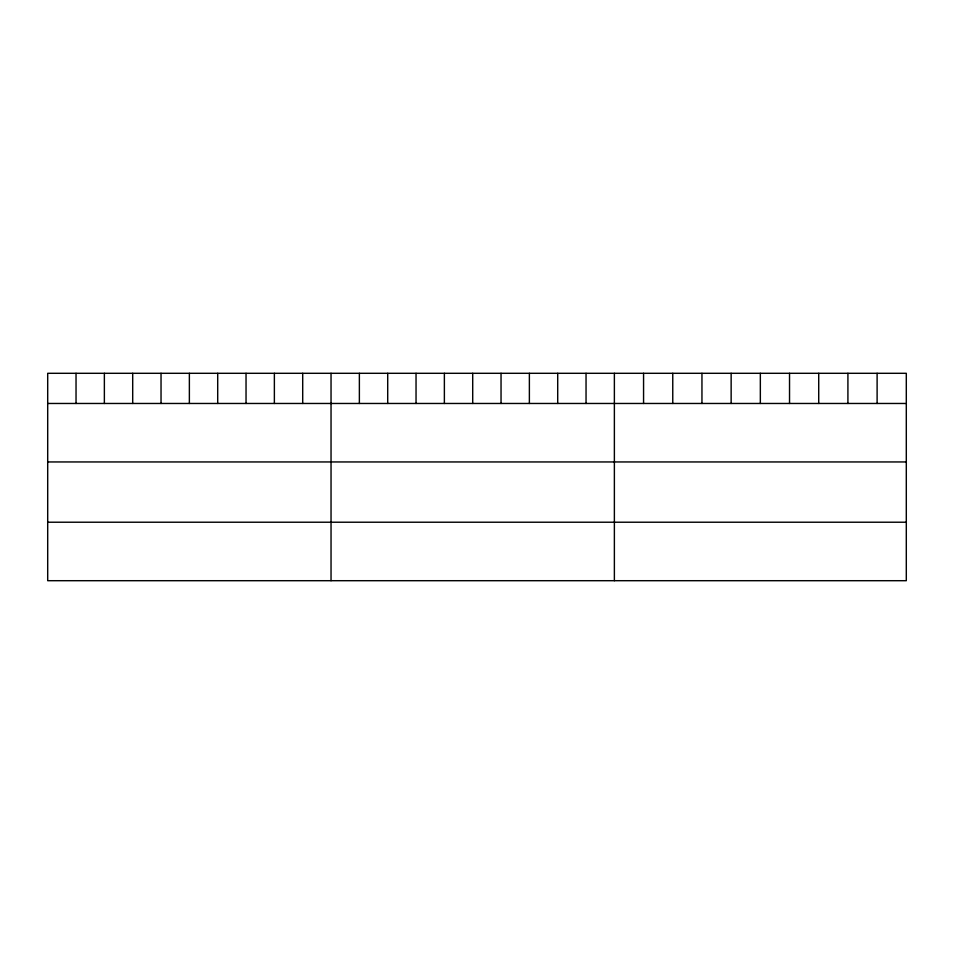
<?xml version="1.0" encoding="UTF-8"?>
<svg xmlns="http://www.w3.org/2000/svg" width="954" height="954" viewBox="0 0 954 954"><rect width="100%" height="100%" fill="white"/><g stroke="black" fill="none" stroke-linecap="round" stroke-linejoin="round"><path stroke-width="1.43" d="M906.3 403.47L906.3 580.7L47.7 580.7L47.7 373.3L906.3 373.3L906.3 403.47L47.7 403.47M47.7 461.951L906.3 461.951M47.7 522.22L906.3 522.22M877.108 373.3L877.108 403.47M847.915 373.3L847.915 403.47M818.723 373.3L818.723 403.47M789.53 373.3L789.53 403.47M760.338 373.3L760.338 403.47M731.146 373.3L731.146 403.47M701.953 373.3L701.953 403.47M672.761 373.3L672.761 403.47M643.568 373.3L643.568 403.47M614.376 373.3L614.376 580.7M586.042 373.3L586.042 403.47M557.708 373.3L557.708 403.47M529.375 373.3L529.375 403.47M501.041 373.3L501.041 403.47M472.707 373.3L472.707 403.47M444.373 373.3L444.373 403.47M416.039 373.3L416.039 403.47M387.706 373.3L387.706 403.47M359.372 373.3L359.372 403.47M331.038 373.3L331.038 580.7M302.704 373.3L302.704 403.47M274.37 373.3L274.37 403.47M246.037 373.3L246.037 403.47M217.703 373.3L217.703 403.47M189.369 373.3L189.369 403.47M161.035 373.3L161.035 403.47M132.701 373.3L132.701 403.47M104.368 373.3L104.368 403.47M76.034 373.3L76.034 403.47"/></g></svg>
